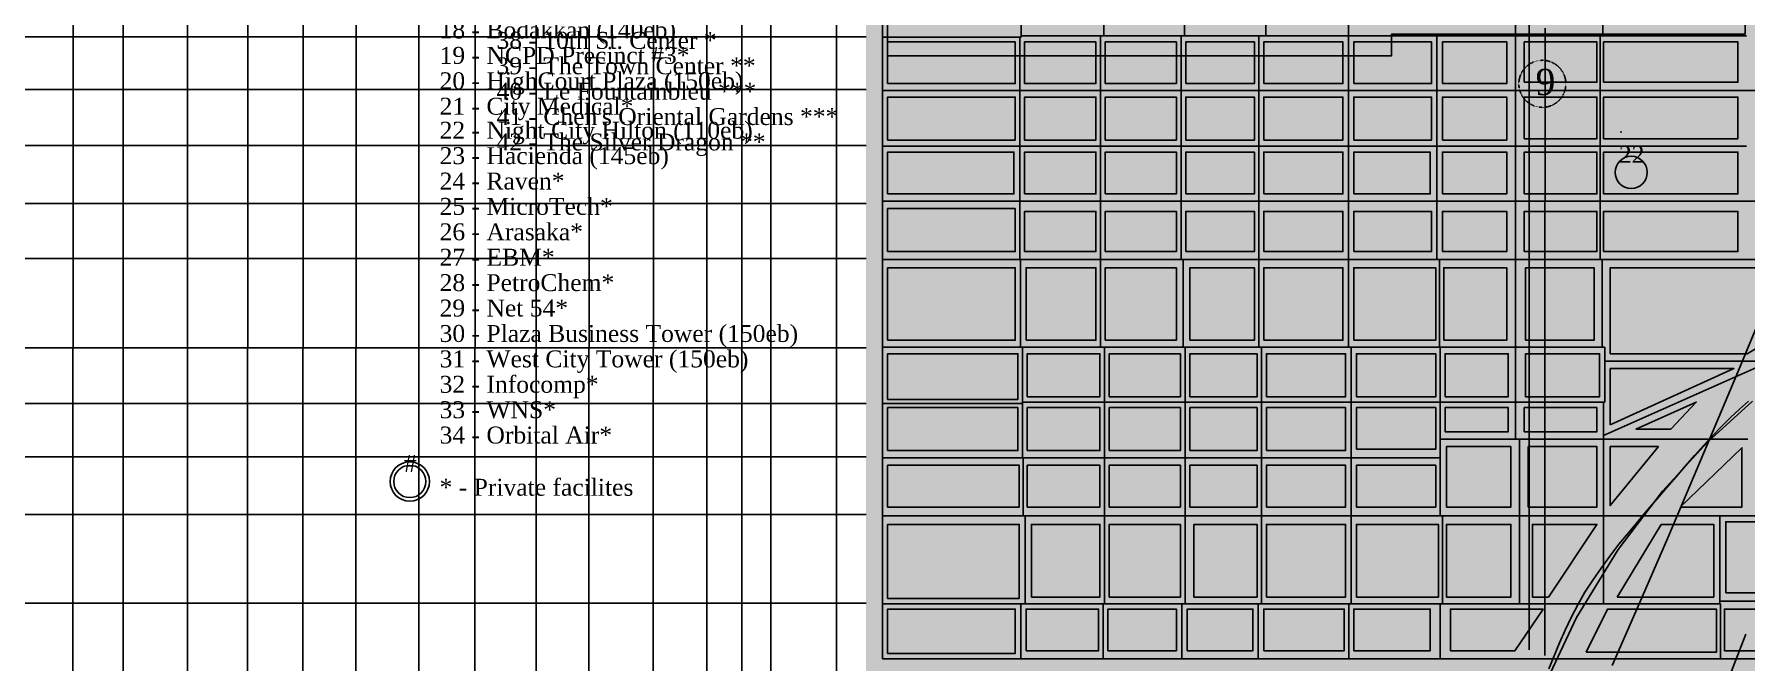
# Model space of a CAD drawing. Extents: x -15732 to 10897, y -24868 to 16165.
# Drawn here: x -592 to 1396, y 4070 to 4798 of the extents above; entities that cross this region are included whole.
import ezdxf
from ezdxf.enums import TextEntityAlignment as Align

# ---------------------------------------------------------------- set-up
doc = ezdxf.new("R2010")
doc.units = 0
doc.header["$MEASUREMENT"] = 0
doc.linetypes.add('DOTTED', pattern=[0.005, 0.0025, -0.0025])
for name, color, linetype in [('BLOCKS', 7, 'CONTINUOUS'), ('BLOCKS-OUTLINE', 7, 'CONTINUOUS'), ('BUS_RTE-OLD_DOWNTOWN', 7, 'CONTINUOUS'), ('BUS_RTE-SOUTH_NIGHT_CITY_E', 7, 'CONTINUOUS'), ('CLUBS___NIGHT_LIFE', 7, 'CONTINUOUS'), ('GANGS', 7, 'CONTINUOUS'), ('HIGHWAY', 7, 'CONTINUOUS'), ('MAP_BORDER', 7, 'CONTINUOUS'), ('NCART-B', 7, 'CONTINUOUS'), ('NCART-C', 7, 'CONTINUOUS'), ('NCART-STATIONS', 7, 'CONTINUOUS'), ('PARKING___AV_FACILITIES', 7, 'CONTINUOUS'), ('RESTAURANTS', 7, 'CONTINUOUS'), ('STREETS', 7, 'CONTINUOUS'), ('STREETS-SPRAWL', 7, 'CONTINUOUS'), ('STREETS-SPRAWL-12M', 7, 'CONTINUOUS'), ('STREETS-SPRAWL-20M', 7, 'CONTINUOUS')]:
    doc.layers.add(name, color=color, linetype=linetype)
doc.styles.add('TIMES_NEW_ROMAN', font='')
doc.styles.get('TIMES_NEW_ROMAN').set_extended_font_data('Times_New_Roman')

msp = doc.modelspace()

# ---------------------------------------------------------------- linework, layer by layer
at = {"layer": 'BLOCKS', "color": 12, "linetype": 'CONTINUOUS'}
msp.add_lwpolyline([(1238.7, 4427.3), (1238.7, 4527.1), (1444.6, 4527.1), (1444.6, 4455.3), (1397.8, 4427.3)], close=True, dxfattribs=at)
for points in [[(399.4, 4740.8), (399.4, 4789.2), (547.6, 4740.8), (547.6, 4789.2)], [(558.5, 4740.8), (558.5, 4789.2), (641.2, 4740.8), (641.2, 4789.2)], [(652.1, 4740.8), (652.1, 4789.2), (734.8, 4740.8), (734.8, 4789.2)], [(745.7, 4740.8), (745.7, 4789.2), (825.3, 4740.8), (825.3, 4789.2)], [(836.2, 4740.8), (836.2, 4789.2), (928.2, 4740.8), (928.2, 4789.2)], [(940.7, 4740.8), (940.7, 4789.2), (1031.2, 4740.8), (1031.2, 4789.2)], [(1043.7, 4740.8), (1043.7, 4789.2), (1118.5, 4740.8), (1118.5, 4789.2)], [(1138.8, 4742.4), (1138.8, 4789.2), (1223.1, 4742.4), (1223.1, 4789.2)], [(1230.9, 4742.4), (1230.9, 4789.2), (1386.9, 4742.4), (1386.9, 4789.2)], [(399.4, 4675.3), (399.4, 4725.2), (547.6, 4675.3), (547.6, 4725.2)], [(558.5, 4675.3), (558.5, 4725.2), (641.2, 4675.3), (641.2, 4725.2)], [(652.1, 4675.3), (652.1, 4725.2), (734.8, 4675.3), (734.8, 4725.2)], [(745.7, 4675.3), (745.7, 4725.2), (825.3, 4675.3), (825.3, 4725.2)], [(836.2, 4675.3), (836.2, 4725.2), (928.2, 4675.3), (928.2, 4725.2)], [(940.7, 4675.3), (940.7, 4725.2), (1031.2, 4675.3), (1031.2, 4725.2)], [(1043.7, 4675.3), (1043.7, 4725.2), (1118.5, 4675.3), (1118.5, 4725.2)], [(1138.8, 4676.9), (1138.8, 4725.2), (1223.1, 4676.9), (1223.1, 4725.2)], [(1230.9, 4676.9), (1230.9, 4725.2), (1386.9, 4676.9), (1386.9, 4725.2)], [(399.4, 4612.9), (399.4, 4661.3), (546, 4612.9), (546, 4661.3)], [(558.5, 4612.9), (558.5, 4661.3), (641.2, 4612.9), (641.2, 4661.3)], [(652.1, 4612.9), (652.1, 4661.3), (734.8, 4612.9), (734.8, 4661.3)], [(745.7, 4612.9), (745.7, 4661.3), (825.3, 4612.9), (825.3, 4661.3)], [(836.2, 4612.9), (836.2, 4661.3), (928.2, 4612.9), (928.2, 4661.3)], [(940.7, 4612.9), (940.7, 4661.3), (1029.6, 4612.9), (1029.6, 4661.3)], [(1043.7, 4612.9), (1043.7, 4661.3), (1118.5, 4612.9), (1118.5, 4661.3)], [(1138.8, 4612.9), (1138.8, 4661.3), (1223.1, 4612.9), (1223.1, 4661.3)], [(1230.9, 4612.9), (1230.9, 4661.3), (1386.9, 4612.9), (1386.9, 4661.3)], [(399.4, 4545.8), (399.4, 4595.7), (547.6, 4545.8), (547.6, 4595.7)], [(558.5, 4545.8), (558.5, 4592.6), (641.2, 4545.8), (641.2, 4592.6)], [(652.1, 4545.8), (652.1, 4592.6), (734.8, 4545.8), (734.8, 4592.6)], [(745.7, 4545.8), (745.7, 4592.6), (825.3, 4545.8), (825.3, 4592.6)], [(836.2, 4545.8), (836.2, 4592.6), (928.2, 4545.8), (928.2, 4592.6)], [(940.7, 4545.8), (940.7, 4592.6), (1031.2, 4545.8), (1031.2, 4592.6)], [(1043.7, 4545.8), (1043.7, 4592.6), (1118.5, 4545.8), (1118.5, 4592.6)], [(1138.8, 4545.8), (1138.8, 4592.6), (1223.1, 4545.8), (1223.1, 4592.6)], [(1230.9, 4545.8), (1230.9, 4592.6), (1386.9, 4545.8), (1386.9, 4592.6)], [(399.4, 4442.9), (399.4, 4527.1), (547.6, 4442.9), (547.6, 4527.1)], [(560.1, 4442.9), (560.1, 4527.1), (641.2, 4442.9), (641.2, 4527.1)], [(652.1, 4442.9), (652.1, 4527.1), (734.8, 4442.9), (734.8, 4527.1)], [(750.4, 4442.9), (750.4, 4527.1), (825.3, 4442.9), (825.3, 4527.1)], [(836.2, 4442.9), (836.2, 4527.1), (928.2, 4442.9), (928.2, 4527.1)], [(940.7, 4442.9), (940.7, 4527.1), (1035.9, 4442.9), (1035.9, 4527.1)], [(1045.2, 4442.9), (1045.2, 4527.1), (1118.5, 4442.9), (1118.5, 4527.1)], [(1140.4, 4442.9), (1140.4, 4527.1), (1219.9, 4442.9), (1219.9, 4527.1)], [(399.4, 4374.2), (399.4, 4427.3), (550.7, 4374.2), (550.7, 4427.3)], [(561.6, 4377.3), (561.6, 4427.3), (645.9, 4377.3), (645.9, 4427.3)], [(656.8, 4377.3), (656.8, 4427.3), (739.5, 4377.3), (739.5, 4427.3)], [(750.4, 4377.3), (750.4, 4427.3), (828.4, 4377.3), (828.4, 4427.3)], [(839.3, 4377.3), (839.3, 4427.3), (931.3, 4377.3), (931.3, 4427.3)], [(943.8, 4377.3), (943.8, 4427.3), (1035.9, 4377.3), (1035.9, 4427.3)], [(1046.8, 4377.3), (1046.8, 4427.3), (1120.1, 4377.3), (1120.1, 4427.3)], [(1140.4, 4377.3), (1140.4, 4427.3), (1226.2, 4377.3), (1226.2, 4427.3)], [(1238.7, 4344.6), (1238.7, 4410.1), (1238.7, 4344.6), (1382.2, 4410.1)], [(399.4, 4314.9), (399.4, 4364.9), (550.7, 4314.9), (550.7, 4364.9)], [(561.6, 4314.9), (561.6, 4364.9), (645.9, 4314.9), (645.9, 4364.9)], [(656.8, 4314.9), (656.8, 4364.9), (739.5, 4314.9), (739.5, 4364.9)], [(750.4, 4314.9), (750.4, 4364.9), (828.4, 4314.9), (828.4, 4364.9)], [(839.3, 4314.9), (839.3, 4364.9), (931.3, 4314.9), (931.3, 4364.9)], [(943.8, 4316.5), (943.8, 4364.9), (1035.9, 4316.5), (1035.9, 4364.9)], [(1046.8, 4336.8), (1046.8, 4364.9), (1120.1, 4336.8), (1120.1, 4364.9)], [(1138.8, 4336.8), (1138.8, 4364.9), (1223.1, 4336.8), (1223.1, 4364.9)], [(1268.3, 4339.9), (1308.9, 4339.9), (1268.3, 4339.9), (1338.5, 4371.1)], [(1048.3, 4249.4), (1048.3, 4319.6), (1123.2, 4249.4), (1123.2, 4319.6)], [(1143.5, 4249.4), (1143.5, 4319.6), (1223.1, 4249.4), (1223.1, 4319.6)], [(1294.8, 4319.6), (1238.7, 4319.6), (1294.8, 4319.6), (1238.7, 4251)], [(1319.8, 4249.4), (1391.5, 4249.4), (1319.8, 4249.4), (1391.5, 4318.1)], [(399.4, 4249.4), (399.4, 4297.8), (552.3, 4249.4), (552.3, 4297.8)], [(561.6, 4249.4), (561.6, 4297.8), (645.9, 4249.4), (645.9, 4297.8)], [(656.8, 4249.4), (656.8, 4297.8), (739.5, 4249.4), (739.5, 4297.8)], [(750.4, 4249.4), (750.4, 4297.8), (828.4, 4249.4), (828.4, 4297.8)], [(839.3, 4249.4), (839.3, 4297.8), (931.3, 4249.4), (931.3, 4297.8)], [(943.8, 4249.4), (943.8, 4297.8), (1035.9, 4249.4), (1035.9, 4297.8)], [(399.4, 4143.3), (399.4, 4229.1), (552.3, 4143.3), (552.3, 4229.1)], [(566.3, 4144.9), (566.3, 4229.1), (645.9, 4144.9), (645.9, 4229.1)], [(656.8, 4144.9), (656.8, 4229.1), (739.5, 4144.9), (739.5, 4229.1)], [(755.1, 4144.9), (755.1, 4229.1), (828.4, 4144.9), (828.4, 4229.1)], [(839.3, 4144.9), (839.3, 4229.1), (931.3, 4144.9), (931.3, 4229.1)], [(943.8, 4144.9), (943.8, 4229.1), (1039, 4144.9), (1039, 4229.1)], [(1048.3, 4144.9), (1048.3, 4229.1), (1123.2, 4144.9), (1123.2, 4229.1)], [(1148.2, 4144.9), (1148.2, 4229.1), (1166.9, 4144.9), (1223.1, 4229.1)], [(1246.5, 4144.9), (1297.9, 4229.1), (1358.8, 4144.9), (1358.8, 4229.1)], [(1372.8, 4149.6), (1372.8, 4232.3), (1452.4, 4149.6), (1452.4, 4232.3)], [(399.4, 4079.4), (399.4, 4130.9), (547.6, 4079.4), (547.6, 4130.9)], [(560.1, 4082.5), (560.1, 4130.9), (644.3, 4082.5), (644.3, 4130.9)], [(655.2, 4082.5), (655.2, 4130.9), (734.8, 4082.5), (734.8, 4130.9)], [(747.3, 4082.5), (747.3, 4130.9), (823.7, 4082.5), (823.7, 4130.9)], [(836.2, 4082.5), (836.2, 4130.9), (929.8, 4082.5), (929.8, 4130.9)], [(940.7, 4082.5), (940.7, 4130.9), (1029.6, 4082.5), (1029.6, 4130.9)], [(1053, 4082.5), (1053, 4130.9), (1127.9, 4082.5), (1160.7, 4130.9)], [(1210.6, 4080.9), (1235.5, 4130.9), (1361.9, 4080.9), (1361.9, 4130.9)], [(1371.3, 4082.5), (1371.3, 4130.9), (1452.4, 4082.5), (1452.4, 4130.9)]]:
    msp.add_solid(points, dxfattribs=at)
at = {"layer": 'BLOCKS-OUTLINE', "color": 250, "linetype": 'CONTINUOUS'}
for points in [[(399.4, 4740.8), (399.4, 4789.2), (547.6, 4789.2), (547.6, 4740.8)], [(558.5, 4740.8), (558.5, 4789.2), (641.2, 4789.2), (641.2, 4740.8)], [(652.1, 4740.8), (652.1, 4789.2), (734.8, 4789.2), (734.8, 4740.8)], [(745.7, 4740.8), (745.7, 4789.2), (825.3, 4789.2), (825.3, 4740.8)], [(836.2, 4740.8), (836.2, 4789.2), (928.2, 4789.2), (928.2, 4740.8)], [(940.7, 4740.8), (940.7, 4789.2), (1031.2, 4789.2), (1031.2, 4740.8)], [(1043.7, 4740.8), (1043.7, 4789.2), (1118.5, 4789.2), (1118.5, 4740.8)], [(1138.8, 4742.4), (1138.8, 4789.2), (1223.1, 4789.2), (1223.1, 4742.4)], [(1230.9, 4742.4), (1230.9, 4789.2), (1386.9, 4789.2), (1386.9, 4742.4)], [(399.4, 4675.3), (399.4, 4725.2), (547.6, 4725.2), (547.6, 4675.3)], [(558.5, 4675.3), (558.5, 4725.2), (641.2, 4725.2), (641.2, 4675.3)], [(652.1, 4675.3), (652.1, 4725.2), (734.8, 4725.2), (734.8, 4675.3)], [(745.7, 4675.3), (745.7, 4725.2), (825.3, 4725.2), (825.3, 4675.3)], [(836.2, 4675.3), (836.2, 4725.2), (928.2, 4725.2), (928.2, 4675.3)], [(940.7, 4675.3), (940.7, 4725.2), (1031.2, 4725.2), (1031.2, 4675.3)], [(1043.7, 4675.3), (1043.7, 4725.2), (1118.5, 4725.2), (1118.5, 4675.3)], [(1138.8, 4676.9), (1138.8, 4725.2), (1223.1, 4725.2), (1223.1, 4676.9)], [(1230.9, 4676.9), (1230.9, 4725.2), (1386.9, 4725.2), (1386.9, 4676.9)], [(399.4, 4612.9), (399.4, 4661.3), (546, 4661.3), (546, 4612.9)], [(558.5, 4612.9), (558.5, 4661.3), (641.2, 4661.3), (641.2, 4612.9)], [(652.1, 4612.9), (652.1, 4661.3), (734.8, 4661.3), (734.8, 4612.9)], [(745.7, 4612.9), (745.7, 4661.3), (825.3, 4661.3), (825.3, 4612.9)], [(836.2, 4612.9), (836.2, 4661.3), (928.2, 4661.3), (928.2, 4612.9)], [(940.7, 4612.9), (940.7, 4661.3), (1029.6, 4661.3), (1029.6, 4612.9)], [(1043.7, 4612.9), (1043.7, 4661.3), (1118.5, 4661.3), (1118.5, 4612.9)], [(1138.8, 4612.9), (1138.8, 4661.3), (1223.1, 4661.3), (1223.1, 4612.9)], [(1230.9, 4612.9), (1230.9, 4661.3), (1386.9, 4661.3), (1386.9, 4612.9)], [(399.4, 4545.8), (399.4, 4595.7), (547.6, 4595.7), (547.6, 4545.8)], [(558.5, 4545.8), (558.5, 4592.6), (641.2, 4592.6), (641.2, 4545.8)], [(652.1, 4545.8), (652.1, 4592.6), (734.8, 4592.6), (734.8, 4545.8)], [(745.7, 4545.8), (745.7, 4592.6), (825.3, 4592.6), (825.3, 4545.8)], [(836.2, 4545.8), (836.2, 4592.6), (928.2, 4592.6), (928.2, 4545.8)], [(940.7, 4545.8), (940.7, 4592.6), (1031.2, 4592.6), (1031.2, 4545.8)], [(1043.7, 4545.8), (1043.7, 4592.6), (1118.5, 4592.6), (1118.5, 4545.8)], [(1138.8, 4545.8), (1138.8, 4592.6), (1223.1, 4592.6), (1223.1, 4545.8)], [(1230.9, 4545.8), (1230.9, 4592.6), (1386.9, 4592.6), (1386.9, 4545.8)], [(399.4, 4442.9), (399.4, 4527.1), (547.6, 4527.1), (547.6, 4442.9)], [(560.1, 4442.9), (560.1, 4527.1), (641.2, 4527.1), (641.2, 4442.9)], [(652.1, 4442.9), (652.1, 4527.1), (734.8, 4527.1), (734.8, 4442.9)], [(750.4, 4442.9), (750.4, 4527.1), (825.3, 4527.1), (825.3, 4442.9)], [(836.2, 4442.9), (836.2, 4527.1), (928.2, 4527.1), (928.2, 4442.9)], [(940.7, 4442.9), (940.7, 4527.1), (1035.9, 4527.1), (1035.9, 4442.9)], [(1045.2, 4442.9), (1045.2, 4527.1), (1118.5, 4527.1), (1118.5, 4442.9)], [(1140.4, 4442.9), (1140.4, 4527.1), (1219.9, 4527.1), (1219.9, 4442.9)], [(1238.7, 4427.3), (1238.7, 4527.1), (1444.6, 4527.1), (1444.6, 4455.3), (1397.8, 4427.3)], [(399.4, 4374.2), (399.4, 4427.3), (550.7, 4427.3), (550.7, 4374.2)], [(561.6, 4377.3), (561.6, 4427.3), (645.9, 4427.3), (645.9, 4377.3)], [(656.8, 4377.3), (656.8, 4427.3), (739.5, 4427.3), (739.5, 4377.3)], [(750.4, 4377.3), (750.4, 4427.3), (828.4, 4427.3), (828.4, 4377.3)], [(839.3, 4377.3), (839.3, 4427.3), (931.3, 4427.3), (931.3, 4377.3)], [(943.8, 4377.3), (943.8, 4427.3), (1035.9, 4427.3), (1035.9, 4377.3)], [(1046.8, 4377.3), (1046.8, 4427.3), (1120.1, 4427.3), (1120.1, 4377.3)], [(1140.4, 4377.3), (1140.4, 4427.3), (1226.2, 4427.3), (1226.2, 4377.3)], [(1238.7, 4344.6), (1238.7, 4410.1), (1382.2, 4410.1)], [(399.4, 4314.9), (399.4, 4364.9), (550.7, 4364.9), (550.7, 4314.9)], [(561.6, 4314.9), (561.6, 4364.9), (645.9, 4364.9), (645.9, 4314.9)], [(656.8, 4314.9), (656.8, 4364.9), (739.5, 4364.9), (739.5, 4314.9)], [(750.4, 4314.9), (750.4, 4364.9), (828.4, 4364.9), (828.4, 4314.9)], [(839.3, 4314.9), (839.3, 4364.9), (931.3, 4364.9), (931.3, 4314.9)], [(943.8, 4316.5), (943.8, 4364.9), (1035.9, 4364.9), (1035.9, 4316.5)], [(1046.8, 4336.8), (1046.8, 4364.9), (1120.1, 4364.9), (1120.1, 4336.8)], [(1138.8, 4336.8), (1138.8, 4364.9), (1223.1, 4364.9), (1223.1, 4336.8)], [(1268.3, 4339.9), (1308.9, 4339.9), (1338.5, 4371.1)], [(1048.3, 4249.4), (1048.3, 4319.6), (1123.2, 4319.6), (1123.2, 4249.4)], [(1143.5, 4249.4), (1143.5, 4319.6), (1223.1, 4319.6), (1223.1, 4249.4)], [(1294.8, 4319.6), (1238.7, 4319.6), (1238.7, 4251)], [(1319.8, 4249.4), (1391.5, 4249.4), (1391.5, 4318.1)], [(399.4, 4249.4), (399.4, 4297.8), (552.3, 4297.8), (552.3, 4249.4)], [(561.6, 4249.4), (561.6, 4297.8), (645.9, 4297.8), (645.9, 4249.4)], [(656.8, 4249.4), (656.8, 4297.8), (739.5, 4297.8), (739.5, 4249.4)], [(750.4, 4249.4), (750.4, 4297.8), (828.4, 4297.8), (828.4, 4249.4)], [(839.3, 4249.4), (839.3, 4297.8), (931.3, 4297.8), (931.3, 4249.4)], [(943.8, 4249.4), (943.8, 4297.8), (1035.9, 4297.8), (1035.9, 4249.4)], [(399.4, 4143.3), (399.4, 4229.1), (552.3, 4229.1), (552.3, 4143.3)], [(566.3, 4144.9), (566.3, 4229.1), (645.9, 4229.1), (645.9, 4144.9)], [(656.8, 4144.9), (656.8, 4229.1), (739.5, 4229.1), (739.5, 4144.9)], [(755.1, 4144.9), (755.1, 4229.1), (828.4, 4229.1), (828.4, 4144.9)], [(839.3, 4144.9), (839.3, 4229.1), (931.3, 4229.1), (931.3, 4144.9)], [(943.8, 4144.9), (943.8, 4229.1), (1039, 4229.1), (1039, 4144.9)], [(1048.3, 4144.9), (1048.3, 4229.1), (1123.2, 4229.1), (1123.2, 4144.9)], [(1148.2, 4144.9), (1148.2, 4229.1), (1223.1, 4229.1), (1166.9, 4144.9)], [(1246.5, 4144.9), (1297.9, 4229.1), (1358.8, 4229.1), (1358.8, 4144.9)], [(1372.8, 4149.6), (1372.8, 4232.3), (1452.4, 4232.3), (1452.4, 4149.6)], [(399.4, 4079.4), (399.4, 4130.9), (547.6, 4130.9), (547.6, 4079.4)], [(560.1, 4082.5), (560.1, 4130.9), (644.3, 4130.9), (644.3, 4082.5)], [(655.2, 4082.5), (655.2, 4130.9), (734.8, 4130.9), (734.8, 4082.5)], [(747.3, 4082.5), (747.3, 4130.9), (823.7, 4130.9), (823.7, 4082.5)], [(836.2, 4082.5), (836.2, 4130.9), (929.8, 4130.9), (929.8, 4082.5)], [(940.7, 4082.5), (940.7, 4130.9), (1029.6, 4130.9), (1029.6, 4082.5)], [(1053, 4082.5), (1053, 4130.9), (1160.7, 4130.9), (1127.9, 4082.5)], [(1210.6, 4080.9), (1235.5, 4130.9), (1361.9, 4130.9), (1361.9, 4080.9)], [(1371.3, 4082.5), (1371.3, 4130.9), (1452.4, 4130.9), (1452.4, 4082.5)]]:
    msp.add_lwpolyline(points, close=True, dxfattribs=at)
at = {"layer": 'BUS_RTE-OLD_DOWNTOWN', "color": 32, "linetype": 'DOTTED'}
for p, q in [((1128.7, 4907.7), (1128.7, 4796.2)), ((1128.7, 4796.2), (1397, 4796.2))]:
    msp.add_line(p, q, dxfattribs=at)
at = {"layer": 'BUS_RTE-SOUTH_NIGHT_CITY_E', "color": 114, "linetype": 'DOTTED'}
msp.add_line((399.4, 4604.3), (1397, 4604.3), dxfattribs=at)
at = {"layer": 'CLUBS___NIGHT_LIFE', "color": 7, "linetype": 'CONTINUOUS'}
msp.add_circle((1263, 4637.8), 18.7, dxfattribs=at)
at = {"layer": 'GANGS', "color": 12, "linetype": 'CONTINUOUS'}
msp.add_lwpolyline([(399.4, 4931.8), (984.7, 4931.8), (984.7, 4902.4), (1395.3, 4902.4), (1395.3, 4798.3), (984.7, 4798.3), (984.7, 4773.1), (399.3, 4773)], close=True, dxfattribs=at)
at = {"layer": 'HIGHWAY', "color": 250, "linetype": 'CONTINUOUS'}
for p, q in [((1403.7, 4372.3), (1352, 4324.9)), ((1368.2, 4343.2), (1378.5, 4353.4)), ((1378.5, 4353.4), (1388.8, 4363.1)), ((1388.8, 4363.1), (1399.1, 4372.1)), ((1357.8, 4332.3), (1368.2, 4343.2)), ((1352, 4324.9), (1299.3, 4267.8)), ((1336.7, 4309.3), (1347.3, 4321)), ((1347.3, 4321), (1357.8, 4332.3)), ((1315.2, 4284.6), (1326, 4297.1)), ((1326, 4297.1), (1336.7, 4309.3)), ((1304.3, 4271.9), (1315.2, 4284.6)), ((1299.3, 4267.8), (1247.8, 4200.1)), ((1282.1, 4246), (1293.3, 4259)), ((1293.3, 4259), (1304.3, 4271.9)), ((1270.9, 4232.8), (1282.1, 4246)), ((1248.8, 4206.1), (1259.8, 4219.5)), ((1259.8, 4219.5), (1270.9, 4232.8)), ((1247.8, 4200.1), (1199.4, 4121.1)), ((1238.2, 4192.4), (1248.8, 4206.1)), ((1218.3, 4164.6), (1228, 4178.6)), ((1228, 4178.6), (1238.2, 4192.4)), ((1209.3, 4150.4), (1218.3, 4164.6)), ((1193.3, 4121.3), (1201, 4135.9)), ((1201, 4135.9), (1209.3, 4150.4)), ((1199.4, 4121.1), (1156.4, 4029.7)), ((1186.2, 4106.5), (1193.3, 4121.3)), ((1179.6, 4091.6), (1186.2, 4106.5)), ((1167.4, 4061.4), (1173.4, 4076.5)), ((1173.4, 4076.5), (1179.6, 4091.6))]:
    msp.add_line(p, q, dxfattribs=at)
at = {"layer": 'MAP_BORDER', "color": 7, "linetype": 'CONTINUOUS'}
msp.add_solid([(374.4, 4052.9), (374.4, 5943.6), (1942.2, 4052.9), (1942.2, 5943.6)], dxfattribs=at)
at = {"layer": 'NCART-B', "color": 182, "linetype": 'CONTINUOUS'}
for p, q in [((1162.9, 4805.2), (1162.9, 4673.7)), ((1162.9, 4673.7), (1162.8, 4532.8)), ((1162.8, 4532.8), (1162.8, 4384.8)), ((1162.8, 4384.8), (1162.8, 4232.1)), ((1162.8, 4232.1), (1162.8, 4077))]:
    msp.add_line(p, q, dxfattribs=at)
at = {"layer": 'NCART-C', "color": 202, "linetype": 'CONTINUOUS'}
for p, q in [((1144.5, 4811.7), (1144.4, 4680.2)), ((1144.4, 4680.2), (1144.4, 4539.3)), ((1144.4, 4539.3), (1144.3, 4391.3)), ((1144.3, 4391.3), (1144.3, 4238.6)), ((1144.3, 4238.6), (1144.3, 4083.5))]:
    msp.add_line(p, q, dxfattribs=at)
at = {"layer": 'NCART-STATIONS', "color": 7, "linetype": 'DOTTED'}
msp.add_circle((1159.8, 4740.6), 27.3, dxfattribs=at)
at = {"layer": 'PARKING___AV_FACILITIES', "color": 172, "linetype": 'CONTINUOUS'}
for radius in [22.8, 18.7]:
    msp.add_circle((-155.6, 4279), radius, dxfattribs=at)
at = {"layer": 'STREETS', "color": 7, "linetype": 'CONTINUOUS'}
for p, q in [((393.3, 5926.3), (393.3, 4073.1)), ((554.6, 4974), (554.6, 4794.6)), ((650.5, 4974), (650.5, 4796.2)), ((744.1, 4974), (744.1, 4796.2)), ((838.5, 4907.7), (838.5, 4796.2)), ((934.5, 4907.7), (934.5, 4435.1)), ((1128.7, 4907.7), (1128.7, 4328.2)), ((1230.1, 4907.7), (1230.1, 4796.2)), ((393.3, 4794.6), (554.6, 4794.6)), ((553, 4794.6), (553, 4536.5)), ((554.6, 4796.2), (1397, 4796.2)), ((646.6, 4796.2), (646.6, 4435.1)), ((740.2, 4796.2), (740.2, 4536.5)), ((830.7, 4796.2), (830.7, 4435.1)), ((1037.4, 4796.2), (1037.4, 4536.5)), ((1227, 4796.2), (1227, 4536.5)), ((393.3, 4733), (1582.6, 4733)), ((393.3, 4668.3), (1397, 4668.3)), ((393.3, 4604.3), (1658.3, 4604.3)), ((1230.9, 4332.3), (1727, 4552.8)), ((393.3, 4536.5), (1658.3, 4536.5)), ((553.8, 4536.5), (553.8, 4435.1)), ((742.6, 4536.5), (742.6, 4435.1)), ((1040.5, 4536.5), (1040.5, 4435.1)), ((1229.3, 4536.5), (1229.3, 4435.1)), ((393.3, 4435.1), (1232.4, 4435.1)), ((556.2, 4435.1), (556.2, 4306.4)), ((651.3, 4435.1), (651.3, 4137.1)), ((744.9, 4435.1), (744.9, 4137.1)), ((833.8, 4435.1), (833.8, 4137.1)), ((937.6, 4435.1), (937.6, 4137.1)), ((1041.3, 4435.1), (1041.3, 4239.3)), ((1232.4, 4435.1), (1232.4, 4371.1)), ((1232.4, 4418.7), (1516.3, 4418.7)), ((393.3, 4369.5), (556.2, 4369.5)), ((556.2, 4371.1), (1232.4, 4371.1)), ((1230.9, 4371.1), (1230.9, 4137.1)), ((1041.3, 4328.2), (1398.4, 4328.2)), ((1133.4, 4328.2), (1133.4, 4137.1)), ((393.3, 4306.4), (1041.3, 4306.4)), ((556.9, 4306.4), (556.9, 4239.3)), ((393.3, 4239.3), (1879.8, 4239.3)), ((559.3, 4239.3), (559.3, 4137.1)), ((1043.7, 4239.3), (1043.7, 4137.1)), ((1365.8, 4137.1), (1365.8, 4239.3)), ((393.3, 4137.1), (1366.6, 4137.1)), ((553.9, 4137.1), (553.9, 4073.1)), ((649.8, 4073.1), (649.8, 4137.1)), ((741, 4073.1), (741, 4137.1)), ((829.9, 4073.1), (829.9, 4137.1)), ((935.2, 4073.1), (935.2, 4137.1)), ((1041.3, 4073.1), (1041.3, 4137.1)), ((1457.1, 4140.2), (1365.8, 4140.2)), ((1366.6, 4137.1), (1366.6, 4073.1)), ((393.3, 4073.1), (1815.3, 4073.1))]:
    msp.add_line(p, q, dxfattribs=at)
at = {"layer": 'STREETS-SPRAWL', "color": 7, "linetype": 'CONTINUOUS'}
for p, q in [((340.1, 3780.7), (340.1, 5660.2)), ((229.9, 3780.7), (229.9, 4935.8)), ((1429.3, 4508.3), (1385.7, 4403.2)), ((1385.7, 4403.2), (1344, 4304)), ((1344, 4304), (1305.4, 4213.6)), ((1305.4, 4213.6), (1271, 4134.3)), ((1271, 4134.3), (1240.7, 4065.4)), ((1356.7, 4000.2), (1396.3, 4101.7))]:
    msp.add_line(p, q, dxfattribs=at)
at = {"layer": 'STREETS-SPRAWL-12M', "color": 253, "linetype": 'CONTINUOUS'}
for p, q in [((-546.3, 5850.5), (-546.9, 3700.6)), ((-488, 5850.5), (-488.7, 3700.6)), ((-413.4, 5850.5), (-414, 3700.6)), ((-343.4, 5850.5), (-344, 3700.6)), ((-279.2, 5850.5), (-279.9, 3700.6)), ((-217.7, 5850.5), (-218.3, 3700.6)), ((-144.6, 5850.5), (-145.3, 3700.6)), ((-79.5, 5850.5), (-80.2, 3700.6)), ((-8.4, 5850.5), (-9, 3700.6)), ((52.9, 5850.5), (52.2, 3700.6)), ((127.7, 5850.5), (127.1, 3700.6)), ((189.8, 5850.5), (189.1, 3700.6)), ((374.4, 4795), (-2417.1, 4795)), ((374.4, 4733.9), (-2459.8, 4733.9)), ((374.4, 4669.2), (-2505.1, 4669.2)), ((374.4, 4601.7), (-2552.3, 4601.7)), ((374.4, 4537.9), (-2596.9, 4537.9)), ((374.4, 4434.3), (-2669.3, 4434.3)), ((374.4, 4369.6), (-2714.6, 4369.6)), ((374.4, 4307.8), (-2757.8, 4307.8)), ((374.4, 4240.8), (-2804.6, 4240.8)), ((374.4, 4137.7), (-2876.8, 4137.7))]:
    msp.add_line(p, q, dxfattribs=at)
at = {"layer": 'STREETS-SPRAWL-20M', "color": 252, "linetype": 'CONTINUOUS'}
msp.add_line((263.6, -6065.8), (263.6, 6105), dxfattribs=at)
msp.add_point((1251.1, 4684.7), dxfattribs=at)
msp.add_point((1251.1, 4684.7), dxfattribs=at)
msp.add_point((1251.1, 4684.7), dxfattribs=at)
msp.add_point((1251.1, 4684.7), dxfattribs=at)
msp.add_point((1251.1, 4684.7), dxfattribs=at)
msp.add_point((1251.1, 4684.7), dxfattribs=at)
msp.add_point((1251.1, 4684.7), dxfattribs=at)
msp.add_point((1251.1, 4684.7), dxfattribs=at)
msp.add_point((1251.1, 4684.7), dxfattribs=at)
msp.add_point((1251.1, 4684.7), dxfattribs=at)
msp.add_point((1251.1, 4684.7), dxfattribs=at)
msp.add_point((1251.1, 4684.7), dxfattribs=at)

# ---------------------------------------------------------------- texts
at = {"layer": 'CLUBS___NIGHT_LIFE', "color": 7, "linetype": 'CONTINUOUS', "style": 'TIMES_NEW_ROMAN'}
msp.add_text('22', height=19.66, rotation=359.999, dxfattribs=at).set_placement((1263.5, 4648.9), align=Align.CENTER)
at = {"layer": 'NCART-STATIONS', "color": 7, "linetype": 'DOTTED', "style": 'TIMES_NEW_ROMAN'}
msp.add_text('9', height=30.6, rotation=0.0001, dxfattribs=at).set_placement((1151.9, 4727.5))
at = {"layer": 'PARKING___AV_FACILITIES', "color": 7, "linetype": 'CONTINUOUS', "style": 'TIMES_NEW_ROMAN'}
for s, height, rotation, p in [('18 - Bodakkan (140eb)', 19.659, 0.0003, (-121, 4793.3)), ('19 - NCPD Precinct #3*', 19.659, 0.0003, (-121, 4763.8)), ('20 - HighCourt Plaza (150eb)', 19.659, 359.9995, (-121, 4734.3)), ('21 - City Medical*', 19.659, 0.0001, (-121, 4704.8)), ('22 - Night City Hilton (110eb)', 19.659, 0.0005, (-121, 4676.9)), ('23 - Hacienda (145eb)', 19.659, 0.0005, (-121, 4647.4)), ('24 - Raven*', 19.659, 0.0005, (-121, 4617.9)), ('25 - MicroTech*', 19.659, 0.0005, (-121, 4588.5)), ('26 - Arasaka*', 19.659, 0.0005, (-121, 4559)), ('27 - EBM*', 19.66, 0.0005, (-121, 4529.5)), ('28 - PetroChem*', 19.659, 0.0005, (-121, 4500)), ('29 - Net 54*', 19.659, 0.0005, (-121, 4470.5)), ('30 - Plaza Business Tower (150eb)', 19.659, 0.0005, (-121, 4441)), ('31 - West City Tower (150eb)', 19.659, 0.0005, (-121, 4411.5)), ('32 - Infocomp*', 19.659, 0.0005, (-121, 4382)), ('33 - WNS*', 19.66, 0.0005, (-121, 4352.5)), ('34 - Orbital Air*', 19.659, 0.0005, (-121, 4323.1)), ('* - Private facilites', 19.659, 0.0003, (-121, 4262.5))]:
    msp.add_text(s, height=height, rotation=rotation, dxfattribs=at).set_placement(p)
msp.add_text('#', height=19.7, rotation=359.9999, dxfattribs=at).set_placement((-155, 4290.1), align=Align.CENTER)
at = {"layer": 'RESTAURANTS', "color": 7, "linetype": 'CONTINUOUS', "style": 'TIMES_NEW_ROMAN'}
for s, p in [('38 - 10th St. Center *', (-54.9, 4781.2)), ('39 - The Town Center **', (-54.9, 4751.7)), ('40 - Le Fountainbleu ***', (-54.9, 4722.2)), ("41 - Chen's Oriental Gardens ***", (-54.9, 4692.8)), ('42 - The Silver Dragon **', (-54.9, 4663.3))]:
    msp.add_text(s, height=19.659, rotation=0.0007, dxfattribs=at).set_placement(p)

doc.saveas('drawing.dxf')
